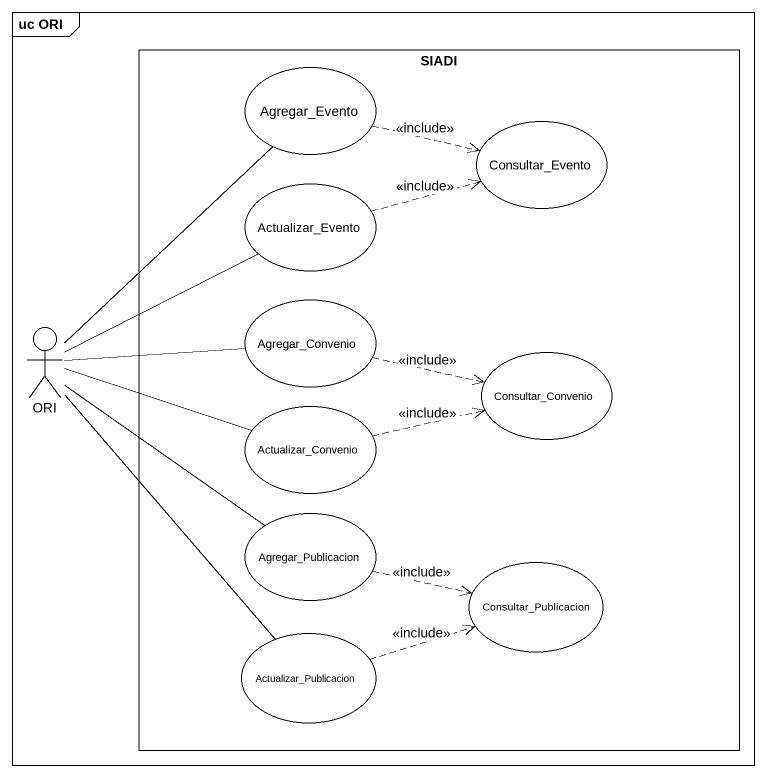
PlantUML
@startuml
mainframe uc ORI
rectangle SIADI {
  usecase Agregar_Evento
  usecase Consultar_Evento
  usecase Actualizar_Evento
  usecase Agregar_Convenio
  usecase Consultar_Convenio
  usecase Actualizar_Convenio
  usecase Agregar_Publicacion
  usecase Consultar_Publicacion
  usecase Actualizar_Publicacion
}
actor ORI
Agregar_Evento .right.> Consultar_Evento : <<include>>
Actualizar_Evento .right.> Consultar_Evento : <<include>>
ORI -up- Agregar_Evento
ORI -up- Actualizar_Evento
ORI -right- Agregar_Convenio
ORI -right- Actualizar_Convenio
ORI -- Agregar_Publicacion
ORI -- Actualizar_Publicacion
Agregar_Convenio .right.> Consultar_Convenio : <<include>>
Actualizar_Convenio .right.> Consultar_Convenio : <<include>>
Agregar_Publicacion .right.> Consultar_Publicacion : <<include>>
Actualizar_Publicacion .right.> Consultar_Publicacion : <<include>>
@enduml
